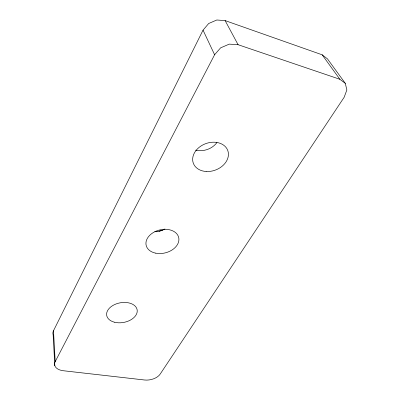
<?xml version="1.0" encoding="UTF-8"?>
<svg xmlns="http://www.w3.org/2000/svg" width="400" height="400" viewBox="0 0 400 400"><rect width="100%" height="100%" fill="white"/><g stroke="black" fill="none" stroke-linecap="round" stroke-linejoin="round"><path stroke-width="0.6" d="M53.49 330.76L203.04 30.155L208.67 23.515L216.785 20L225.12 20.6L322.16 54.805L327.43 58.835L345.31 83.375L346.855 89.975L344.16 97.26L160.165 374.115A12.13 7.075 -12 0 1 144.59 380L63.315 370.735A12.89 7.72 -7.9 0 1 55.195 361.645L53.49 330.76A12.345 7.745 -7.4 0 0 53.145 334.825L54.825 365.71M55.195 361.645L214.6 54.74L220.64 47.83L229.275 44.13L238.085 44.695L339.85 79.27L345.31 83.375M216.92 142.58C212.165 148.975 203.36 152.015 195.635 150.15M164.975 228.955L162.92 230.02L158.945 231.195L154.85 231.605M158.96 231.35L162.54 230.29M155.9 231.775L157.13 231.65M322.16 54.805L339.85 79.27M225.12 20.6L238.085 44.695M203.04 30.155L214.6 54.74M206.14 171.49A18.36 14.08 -20.4 0 0 227.76 150.495A18.36 14.08 -20.4 0 0 197.72 148.605A18.36 14.08 -20.4 0 0 206.14 171.49M155.5 253.125A16.74 11.795 -13.8 0 0 178.855 238.375A16.74 11.795 -13.8 0 0 152.92 232.79A16.74 11.795 -13.8 0 0 155.5 253.125M114.395 322.2A15.48 9.96 -10.6 0 0 137.245 310.855A15.48 9.96 -10.6 0 0 114.12 304.805A15.48 9.96 -10.6 0 0 114.395 322.2"/></g></svg>
